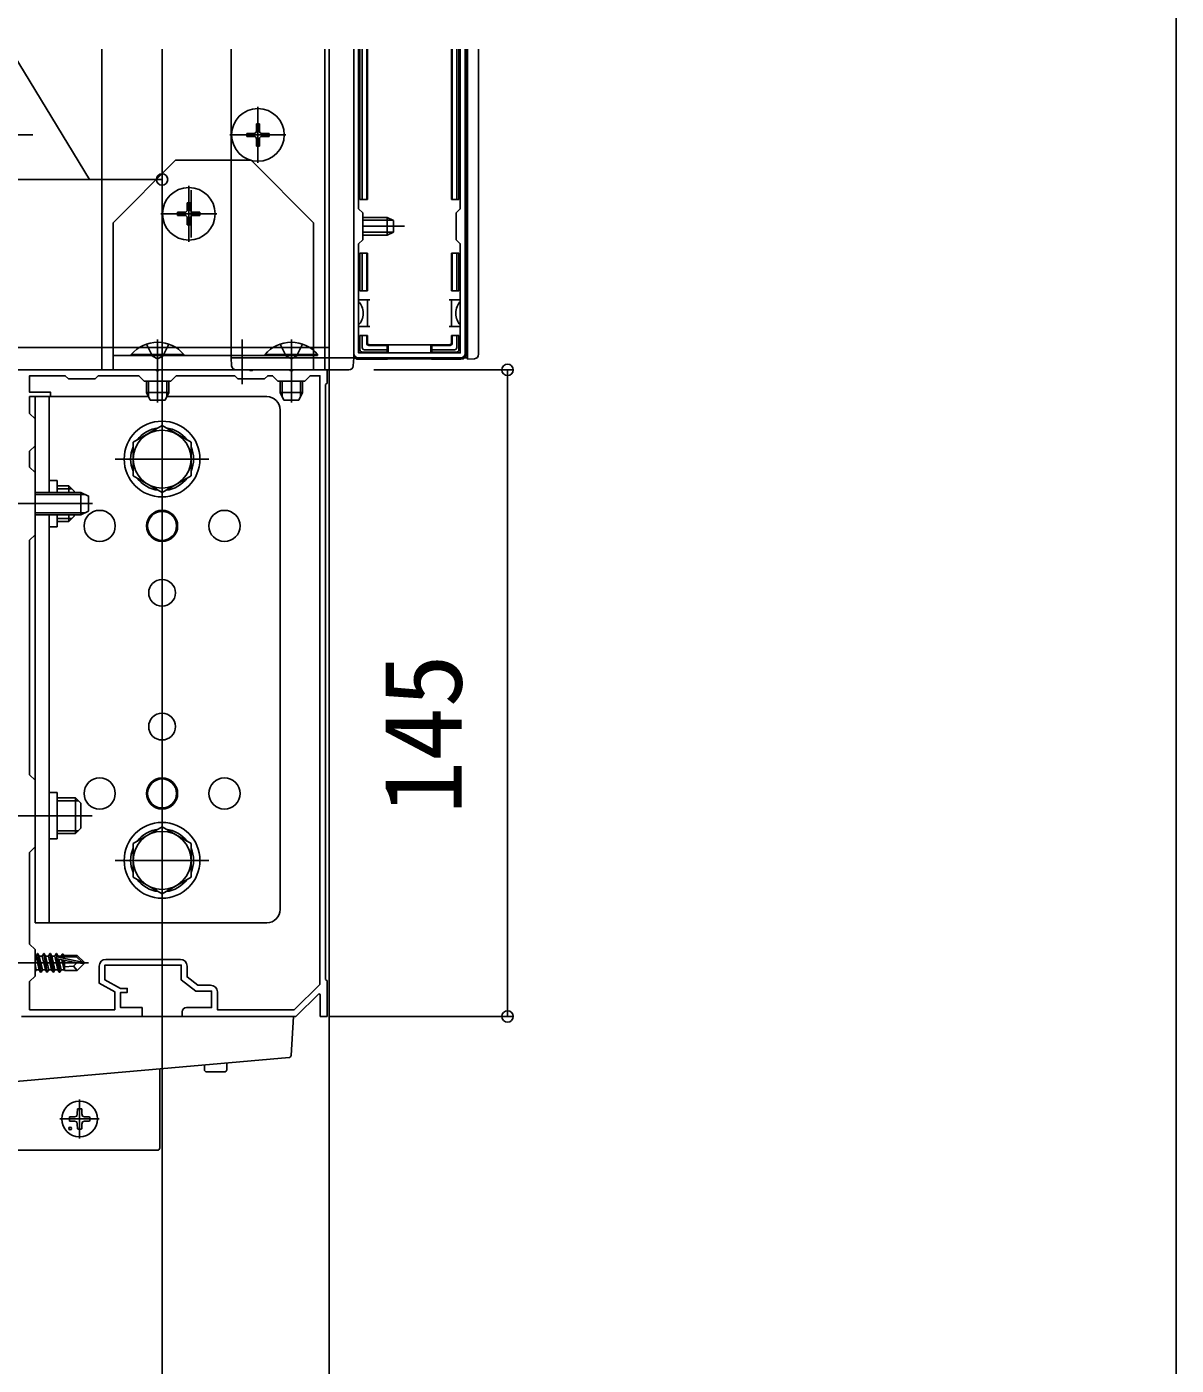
# Model space of a CAD drawing. Units: millimetres, scale not verified. Extents: x -1050 to 1050, y -1570 to 1562.
# Drawn here: x 792.1 to 1050, y 629.8 to 930 of the extents above; entities that cross this region are included whole.
import ezdxf
from ezdxf.enums import TextEntityAlignment as Align

# ---------------------------------------------------------------- set-up
doc = ezdxf.new("R2010")
doc.units = ezdxf.units.MM
doc.header["$LTSCALE"] = 8
for name, color, linetype in [('0-2_YKK_11', 7, 'Continuous'), ('0-3_YKK_12', 2, 'Continuous'), ('0-4_YKK_13', 4, 'Continuous'), ('0-5_YKK_D', 6, 'Continuous'), ('0-6_YKK_ZWAK', 7, 'Continuous')]:
    doc.layers.add(name, color=color, linetype=linetype)
doc.styles.add('ＭＳ ゴシック', font='')
doc.styles.get('ＭＳ ゴシック').set_extended_font_data('MS Gothic')

msp = doc.modelspace()

# ---------------------------------------------------------------- linework, layer by layer
at = {"layer": '0-2_YKK_11'}
for p, q in [((865.5, 924.95), (865.5, 856.7)), ((890.5, 856.7), (890.5, 924.95)), ((866.5, 855.7), (889.5, 855.7)), ((809.9, 720.8), (826.6, 720.8))]:
    msp.add_line(p, q, dxfattribs=at)
for points in [[(866.6, 924.95), (866.6, 889.1), (867.5, 888.2), (867.5, 882.2), (866.6, 881.3), (866.6, 856.8), (889.4, 856.8), (889.4, 881.3), (888.5, 882.2), (888.5, 888.2), (889.4, 889.1), (889.4, 924.95)], [(787.5, 853), (821.042, 853), (821.225, 852.88), (821.775, 852.88), (821.958, 853), (842.042, 853), (842.225, 852.88), (842.775, 852.88), (842.958, 853), (851.042, 853), (851.225, 852.88), (851.775, 852.88), (851.958, 853), (859.5, 853), (859.5, 850), (859.2, 849.7)], [(857.9, 715.143), (857.9, 851.7), (855.7, 851.7), (854.5, 850.5), (848.5, 850.5), (847.3, 851.7), (846.2, 851.7), (845.5, 851), (839.5, 851), (838.8, 851.7), (825.7, 851.7), (824.5, 850.5), (818.5, 850.5), (817.3, 851.7), (808.2, 851.7), (807.5, 851), (801.5, 851), (800.8, 851.7), (792.8, 851.7), (792.8, 848), (797.5, 848), (797.5, 847), (792.8, 847), (792.8, 843.2), (794, 842), (794, 836), (792.8, 834.8), (792.8, 831.2), (794, 830), (794, 816), (792.8, 814.8), (792.8, 762.2), (794, 761), (794, 746), (792.8, 744.8), (792.8, 724.2), (794, 723), (794, 717), (792.8, 715.8), (792.8, 709.5)], [(859.2, 849.7), (859.2, 716.3), (859.5, 716), (859.5, 708), (858, 708), (858, 712.9), (857.632, 713.054), (852.5, 708), (827, 708), (827, 709)], [(828, 710), (833.6, 710), (833.6, 713.7), (830.1, 713.7), (826.8, 716.2), (826.8, 719.5), (809.7, 719.5), (809.7, 716.2), (813.2, 714.3), (814.7, 714.3), (814.7, 713.4), (813.2, 713.4), (813.2, 710), (818, 710), (818, 708), (791.5, 708)], [(792.8, 709.5), (811.9, 709.5), (811.9, 713.527), (808.4, 715.427), (808.4, 719.3)], [(828.1, 719.3), (828.1, 716.846), (830.537, 715), (833.4, 715)], [(834.9, 713.5), (834.9, 709.5), (852.17, 709.5), (857.9, 715.143)]]:
    msp.add_lwpolyline(points, dxfattribs=at)
for centre, radius, start, end in [((866.5, 856.7), 1, 180, 270), ((889.5, 856.7), 1, 270, 0), ((809.9, 719.3), 1.5, 90.00001, 179.99999), ((826.6, 719.3), 1.5, 0.00001, 89.99999), ((833.4, 713.5), 1.5, 0.00001, 89.99999), ((828, 709), 1, 90.00001, 179.99999)]:
    msp.add_arc(centre, radius, start, end, dxfattribs=at)
at = {"layer": '0-3_YKK_12'}
for p, q in [((809, 924.95), (809, 853)), ((822.5, 924.95), (822.5, 458)), ((838, 855.7), (838, 924.95)), ((859, 924.95), (859, 853)), ((860, 924.95), (860, 853)), ((865.5, 855.7), (865.5, 924.95)), ((891, 855.697), (891, 924.95)), ((-481.216, 858), (860, 858)), ((865.5, 855.7), (838, 855.7)), ((891, 855.697), (890.329, 855.697)), ((809, 853), (859, 853)), ((860, 853), (860, 458)), ((833, 833), (812, 833)), ((833, 743), (812, 743))]:
    msp.add_line(p, q, dxfattribs=at)
at = {"layer": '0-4_YKK_13'}
for p, q in [((866.9, 924.95), (866.9, 891.2)), ((867.4, 891.2), (867.4, 924.95)), ((868.4, 924.95), (868.4, 891.2)), ((868.548, 924.95), (868.548, 891.2)), ((887.452, 924.95), (887.452, 891.2)), ((887.6, 924.95), (887.6, 891.2)), ((888.6, 924.95), (888.6, 891.2)), ((889.1, 891.2), (889.1, 924.95)), ((890.8, 856.698), (890.8, 924.95)), ((891, 856.698), (891, 924.95)), ((893.5, 924.95), (893.5, 856.793)), ((844, 899.4), (844, 912)), ((844.35, 908.2), (843.65, 908.2)), ((843.65, 908.2), (843.65, 906.55)), ((844.35, 908.2), (844.35, 906.55)), ((775.5, 905.697), (793.5, 905.697)), ((850.3, 905.7), (837.7, 905.7)), ((841.5, 906.05), (841.5, 905.35)), ((843.15, 906.05), (841.5, 906.05)), ((843.15, 905.35), (841.5, 905.35)), ((843.65, 904.85), (843.65, 903.2)), ((844.35, 904.85), (844.35, 903.2)), ((846.5, 906.05), (844.85, 906.05)), ((846.5, 905.35), (844.85, 905.35)), ((846.5, 906.05), (846.5, 905.35)), ((844.35, 903.2), (843.65, 903.2)), ((825.5, 900), (811.5, 886)), ((842.5, 900), (825.5, 900)), ((842.5, 900), (856.5, 886)), ((828.5, 881.7), (828.5, 894.3)), ((829, 893.3), (829, 882.7)), ((828.85, 890.5), (828.15, 890.5)), ((828.15, 890.5), (828.15, 888.85)), ((828.85, 890.5), (828.85, 888.85)), ((866.9, 891.2), (867.4, 891.2)), ((868.4, 891.2), (867.4, 891.2)), ((868.4, 891.2), (868.548, 891.2)), ((887.6, 891.2), (887.452, 891.2)), ((887.6, 891.2), (888.6, 891.2)), ((888.6, 891.2), (889.1, 891.2)), ((811.5, 853), (811.5, 886)), ((834.8, 888), (822.2, 888)), ((823.7, 888), (834.3, 888)), ((826, 888.35), (826, 887.65)), ((827.65, 888.35), (826, 888.35)), ((827.65, 887.65), (826, 887.65)), ((828.15, 887.15), (828.15, 885.5)), ((828.85, 887.15), (828.85, 885.5)), ((831, 888.35), (829.35, 888.35)), ((831, 887.65), (829.35, 887.65)), ((831, 888.35), (831, 887.65)), ((856.5, 853), (856.5, 886)), ((867.5, 887.2), (873, 887.2)), ((867.5, 886.546), (874.309, 886.546)), ((874.4, 886.5), (873, 887.2)), ((874.4, 883.9), (874.4, 886.5)), ((828.85, 885.5), (828.15, 885.5)), ((867.5, 885.2), (876.9, 885.2)), ((867.5, 883.854), (874.309, 883.854)), ((874.4, 883.9), (873, 883.2)), ((866.9, 879.2), (866.9, 870.7)), ((867.4, 879.2), (866.9, 879.2)), ((868.4, 879.2), (868.4, 870.7)), ((868.4, 879.2), (868.548, 879.2)), ((868.548, 879.2), (868.548, 870.7)), ((887.452, 879.2), (887.452, 870.7)), ((887.6, 879.2), (887.452, 879.2)), ((888.6, 879.2), (887.6, 879.2)), ((888.6, 879.2), (888.6, 870.7)), ((889.1, 879.2), (888.6, 879.2)), ((889.1, 870.7), (889.1, 879.2)), ((866.9, 870.7), (867.4, 870.7)), ((868.4, 870.7), (867.4, 870.7)), ((868.4, 870.7), (868.548, 870.7)), ((887.6, 870.7), (887.452, 870.7)), ((888.6, 870.7), (889.1, 870.7)), ((866.6, 868.7), (867.1, 868.7)), ((869.1, 868.7), (868.6, 868.7)), ((887.4, 868.7), (886.9, 868.7)), ((888.9, 868.7), (889.4, 868.7)), ((867.1, 862.7), (866.6, 862.7)), ((868.6, 862.7), (869.1, 862.7)), ((886.9, 862.7), (887.4, 862.7)), ((889.4, 862.7), (888.9, 862.7)), ((819, 858.783), (820.355, 856.065)), ((821.5, 859.8), (821.5, 849.8)), ((821.5, 859.7), (821.5, 845.7)), ((824, 858.783), (822.645, 856.065)), ((840.5, 859.8), (840.5, 849.8)), ((849, 858.783), (850.355, 856.065)), ((851.5, 859.8), (851.5, 849.8)), ((851.5, 859.7), (851.5, 845.7)), ((854, 858.783), (852.645, 856.065)), ((867.4, 857.993), (867.4, 860.7)), ((867.4, 860.7), (868.4, 860.7)), ((868.4, 860.7), (868.4, 859)), ((868.4, 860.7), (868.548, 860.7)), ((868.548, 860.7), (868.548, 859.148)), ((869.048, 858.648), (873, 858.648)), ((873, 858.5), (873, 858.648)), ((883, 858.648), (873, 858.648)), ((873.2, 858.648), (873.2, 856.8)), ((882.8, 858.648), (882.8, 856.8)), ((886.952, 858.648), (883, 858.648)), ((883, 858.5), (883, 858.648)), ((887.452, 860.7), (887.452, 859.148)), ((887.6, 860.7), (887.452, 860.7)), ((887.6, 860.7), (887.6, 859)), ((888.6, 860.7), (887.6, 860.7)), ((888.6, 860.7), (888.6, 857.993)), ((889.1, 860.7), (888.6, 860.7)), ((889.1, 857.5), (889.1, 860.7)), ((856.5, 856.2), (811.5, 856.2)), ((815.6, 856.448), (815.6, 856.2)), ((815.6, 856.448), (827.4, 856.448)), ((827.4, 856.2), (815.6, 856.2)), ((821.5, 855.456), (820.355, 856.065)), ((821.5, 855.456), (822.645, 856.065)), ((827.4, 856.448), (827.4, 856.2)), ((838.108, 853.939), (838, 855.7)), ((838, 855.7), (865.5, 855.7)), ((845.6, 856.448), (845.6, 856.2)), ((845.6, 856.448), (857.4, 856.448)), ((857.4, 856.2), (845.6, 856.2)), ((851.5, 855.456), (850.355, 856.065)), ((851.5, 855.456), (852.645, 856.065)), ((857.4, 856.448), (857.4, 856.2)), ((865.5, 855.7), (865.392, 853.939)), ((867.4, 857), (873, 857)), ((873, 857.5), (867.893, 857.5)), ((868.9, 858.5), (873, 858.5)), ((873, 858.5), (873, 857.5)), ((873, 857), (873, 857.5)), ((873, 857), (873, 856.8)), ((873, 855.7), (873, 855.4)), ((882.8, 855.7), (882.8, 855.492)), ((887.1, 858.5), (883, 858.5)), ((883, 858.5), (883, 857.5)), ((888.107, 857.5), (883, 857.5)), ((883, 857.5), (883, 857)), ((883, 857), (888.6, 857)), ((883, 857), (883, 856.8)), ((883, 855.7), (883, 855.4)), ((891, 855.4), (891, 856.698)), ((893.5, 856.793), (893.5, 856.494)), ((856.5, 853), (811.5, 853)), ((839.106, 853), (864.394, 853)), ((873, 855.4), (866.498, 855.4)), ((873, 855.4), (873.2, 855.492)), ((883, 855.4), (882.8, 855.492)), ((883, 855.4), (889.502, 855.4)), ((892.561, 855.495), (891, 855.4)), ((819, 850.5), (819, 847.9)), ((819.433, 850.5), (819.433, 846.98)), ((823.567, 850.5), (823.567, 846.98)), ((824, 850.5), (824, 847.9)), ((849, 850.5), (849, 847.9)), ((849.433, 850.5), (849.433, 846.98)), ((853.567, 850.5), (853.567, 846.98)), ((854, 850.5), (854, 847.9)), ((794, 847), (794, 729)), ((819.424, 847), (794, 847)), ((797.2, 847), (797.2, 825.5)), ((819, 847.9), (819.8, 846.2)), ((819, 847.9), (824, 847.9)), ((822.5, 847), (822.5, 842)), ((823.2, 846.2), (824, 847.9)), ((846, 847), (823.576, 847)), ((849, 847.9), (849.8, 846.2)), ((849, 847.9), (854, 847.9)), ((853.2, 846.2), (854, 847.9)), ((819.8, 846.2), (823.2, 846.2)), ((849, 732), (849, 844)), ((849.8, 846.2), (853.2, 846.2)), ((794, 825.5), (804.3, 825.5)), ((799, 828.2), (797.2, 828.2)), ((799, 828.2), (799, 825.5)), ((799, 827), (801.6, 827)), ((802.248, 826.352), (799, 826.352)), ((801.6, 827), (801.6, 825.5)), ((802.8, 825.8), (801.6, 827)), ((802.8, 825.8), (802.8, 825.5)), ((804.3, 825.5), (804.3, 820.5)), ((778.8, 823), (805.3, 823)), ((785.496, 823), (806.913, 823)), ((794, 825.067), (805.22, 825.067)), ((794, 820.933), (805.22, 820.933)), ((794, 820.5), (804.3, 820.5)), ((797.2, 820.5), (797.2, 729)), ((799, 820.5), (799, 817.8)), ((802.248, 819.648), (799, 819.648)), ((801.6, 820.5), (801.6, 819)), ((802.8, 820.2), (801.6, 819)), ((802.8, 820.5), (802.8, 820.2)), ((806, 821.3), (804.3, 820.5)), ((799, 817.8), (797.2, 817.8)), ((801.6, 819), (799, 819)), ((799, 758.2), (797.2, 758.2)), ((799, 758.2), (799, 747.8)), ((799, 757), (803.1, 757)), ((803.1, 757), (803.1, 749)), ((804.3, 755.8), (803.1, 757)), ((803.748, 756.352), (799, 756.352)), ((804.3, 755.8), (804.3, 750.2)), ((780.3, 753), (806.8, 753)), ((799, 747.8), (797.2, 747.8)), ((803.748, 749.648), (799, 749.648)), ((803.1, 749), (799, 749)), ((804.3, 750.2), (803.1, 749)), ((822.5, 729), (822.5, 734)), ((794, 729), (846, 729)), ((794, 721.55), (794.232, 721.55)), ((794.55, 722.1), (794.232, 721.55)), ((794.232, 721.55), (794.932, 718.45)), ((795.25, 717.9), (794.55, 722.1)), ((794.55, 722.1), (794.65, 722.1)), ((794.65, 722.1), (795.35, 717.9)), ((794.968, 721.55), (795.632, 721.55)), ((795.95, 722.1), (795.632, 721.55)), ((795.632, 721.55), (796.332, 718.45)), ((796.65, 717.9), (795.95, 722.1)), ((795.95, 722.1), (796.05, 722.1)), ((796.05, 722.1), (796.75, 717.9)), ((796.368, 721.55), (797.032, 721.55)), ((797.35, 722.1), (797.032, 721.55)), ((797.032, 721.55), (797.732, 718.45)), ((798.05, 717.9), (797.35, 722.1)), ((797.35, 722.1), (797.45, 722.1)), ((797.45, 722.1), (798.15, 717.9)), ((797.768, 721.55), (798.432, 721.55)), ((798.75, 722.1), (798.432, 721.55)), ((798.432, 721.55), (799.132, 718.45)), ((798.878, 721.332), (798.75, 722.1)), ((798.75, 722.1), (798.85, 722.1)), ((798.85, 722.1), (798.969, 721.387)), ((798.877, 721.332), (804.576, 720.15)), ((799.45, 717.9), (798.946, 720.926)), ((798.993, 720.91), (803.378, 720)), ((799.048, 721.4), (803.326, 721.4)), ((799.05, 720.898), (799.55, 717.9)), ((799.168, 721.55), (799.832, 721.55)), ((799.328, 720.84), (799.868, 718.45)), ((800.092, 722), (799.832, 721.55)), ((799.832, 721.55), (799.867, 721.397)), ((800.025, 720.695), (800.532, 718.45)), ((800.092, 722), (800.308, 722)), ((800.092, 722), (800.191, 721.4)), ((800.308, 722), (800.481, 721.7)), ((800.308, 722), (800.424, 721.4)), ((800.317, 720.635), (800.6, 718.917)), ((800.481, 721.7), (803.45, 721.7)), ((800.584, 720.58), (800.6, 720.496)), ((800.6, 721.7), (800.6, 721.4)), ((800.6, 720.576), (800.6, 718.3)), ((803.326, 721.4), (804.576, 720.15)), ((805, 720.15), (803.45, 721.7)), ((785.1, 720), (806, 720)), ((794, 719.635), (794.268, 718.45)), ((794, 717.987), (794.268, 718.45)), ((794.268, 718.45), (794.932, 718.45)), ((795.25, 717.9), (794.932, 718.45)), ((795.25, 717.9), (795.35, 717.9)), ((795.35, 717.9), (795.668, 718.45)), ((795.668, 718.45), (796.332, 718.45)), ((796.65, 717.9), (796.332, 718.45)), ((796.65, 717.9), (796.75, 717.9)), ((796.75, 717.9), (797.068, 718.45)), ((797.068, 718.45), (797.732, 718.45)), ((798.05, 717.9), (797.732, 718.45)), ((798.05, 717.9), (798.15, 717.9)), ((798.15, 717.9), (798.468, 718.45)), ((798.468, 718.45), (799.132, 718.45)), ((799.45, 717.9), (799.132, 718.45)), ((799.45, 717.9), (799.55, 717.9)), ((799.55, 717.9), (799.868, 718.45)), ((799.868, 718.45), (800.532, 718.45)), ((800.6, 718.3), (800.532, 718.45)), ((800.6, 718.3), (803.45, 718.3)), ((802.647, 719.257), (803.45, 718.3)), ((803.378, 720), (805, 720)), ((803.378, 720), (805, 719.85)), ((805, 719.85), (803.45, 718.3)), ((804.576, 720.15), (805, 720.15)), ((805, 719.85), (805, 720.15)), ((791, 708), (851.501, 708)), ((852, 708), (851.464, 699.243)), ((851.501, 708), (852, 708)), ((851.009, 698.775), (784.999, 693)), ((832, 696.049), (832, 697.112)), ((837, 697.549), (837, 696.049)), ((822, 696.237), (822, 678.5)), ((836.5, 695.549), (832.5, 695.549)), ((804, 680.6), (804, 689.4)), ((808.4, 685), (799.6, 685)), ((801.755, 685.5), (802.863, 685.519)), ((801.755, 684.5), (802.863, 684.481)), ((802.863, 685.519), (803.38, 685.62)), ((802.863, 684.481), (803.38, 684.38)), ((803.481, 686.137), (803.38, 685.62)), ((803.5, 687.245), (803.481, 686.137)), ((804.5, 687.245), (804.519, 686.137)), ((804.519, 686.137), (804.62, 685.62)), ((805.137, 685.519), (804.62, 685.62)), ((805.137, 684.481), (804.62, 684.38)), ((806.245, 685.5), (805.137, 685.519)), ((806.245, 684.5), (805.137, 684.481)), ((803.481, 683.863), (803.38, 684.38)), ((803.5, 682.755), (803.481, 683.863)), ((804.5, 682.755), (804.519, 683.863)), ((804.519, 683.863), (804.62, 684.38)), ((821.5, 678), (784.47, 678))]:
    msp.add_line(p, q, dxfattribs=at)
for points in [[(867.5, 883.2), (873, 883.2), (873, 887.2)], [(867.4, 870.7), (867.4, 879.2), (868.4, 879.2)], [(887.6, 879.2), (887.6, 870.7), (888.6, 870.7)], [(868.6, 865.7), (868.6, 868.7), (867.1, 868.7)], [(888.9, 868.7), (887.4, 868.7), (887.4, 865.7)], [(867.1, 862.7), (868.6, 862.7), (868.6, 865.7)], [(887.4, 865.7), (887.4, 862.7), (888.9, 862.7)], [(867.4, 860.7), (866.9, 860.7), (866.9, 857.5)], [(873.2, 855.7), (873.2, 855.492), (882.8, 855.492)], [(804.3, 825.5), (806, 824.7), (806, 821.3)], [(794.65, 722.1), (794.968, 721.55), (795.668, 718.45)], [(796.05, 722.1), (796.368, 721.55), (797.068, 718.45)], [(797.45, 722.1), (797.768, 721.55), (798.468, 718.45)], [(798.85, 722.1), (799.168, 721.55), (799.201, 721.4)], [(803.378, 720), (802.647, 719.257), (800.6, 719.1)]]:
    msp.add_lwpolyline(points, dxfattribs=at)
for points in [[(822.5, 840.506), (816, 836.753), (816, 829.247), (822.5, 825.494), (829, 829.247), (829, 836.753)], [(822.5, 750.506), (816, 746.753), (816, 739.247), (822.5, 735.494), (829, 739.247), (829, 746.753)]]:
    msp.add_lwpolyline(points, close=True, dxfattribs=at)
for centre, radius in [((844, 905.7), 5.9), ((828.5, 888), 5.9), ((822.5, 833), 8.5), ((822.5, 833), 6.5), ((808.5, 818), 3.5), ((822.5, 818), 3.5), ((822.5, 818), 3.25), ((836.5, 818), 3.5), ((822.5, 803), 3), ((822.5, 773), 3), ((808.5, 758), 3.5), ((822.5, 758), 3.5), ((822.5, 758), 3.25), ((836.5, 758), 3.5), ((822.5, 743), 8.5), ((822.5, 743), 6.5), ((804, 685), 4), ((801.879, 682.879), 0.3)]:
    msp.add_circle(centre, radius, dxfattribs=at)
for centre, radius, start, end in [((843.15, 906.55), 0.5, 270, 0), ((844.85, 906.55), 0.5, 180, 270), ((843.15, 904.85), 0.5, 0, 90), ((844.85, 904.85), 0.5, 90, 180), ((866.9, 892.2), 0.3, 90, 270), ((889.1, 892.2), 0.3, 270, 90), ((827.65, 888.85), 0.5, 270, 0), ((829.35, 888.85), 0.5, 180, 270), ((827.65, 887.15), 0.5, 0, 90), ((829.35, 887.15), 0.5, 90, 180), ((866.9, 871.7), 0.3, 90, 270), ((889.1, 871.7), 0.3, 270, 90), ((821.5, 851.5), 7.7, 39.98312, 140.01688), ((851.5, 851.5), 7.7, 39.98312, 140.01688), ((866.9, 859.7), 0.3, 90, 270), ((889.1, 859.7), 0.3, 270, 90), ((867.4, 857.5), 0.5, 180, 180.77436), ((867.4, 857.5), 0.5, 180.77436, 269.22564), ((867.4, 857.5), 0.5, 269.22564, 270), ((888.6, 857.5), 0.5, 270, 270.77436), ((888.6, 857.5), 0.5, 270.77436, 359.22564), ((888.6, 857.5), 0.5, 359.22564, 0), ((892.5, 856.494), 1, 273.5, 0), ((839.106, 854), 1, 183.5, 270), ((864.394, 854), 1, 270, 356.5), ((846, 844), 3, 0, 90), ((822.5, 833), 7.05, 97.21814, 142.78186), ((822.5, 833), 7.05, 37.21814, 82.78186), ((822.5, 833), 7.05, 157.21814, 202.78186), ((822.5, 833), 7.05, 337.21814, 22.78186), ((822.5, 833), 7.05, 217.21814, 262.78186), ((822.5, 833), 7.05, 277.21814, 322.78186), ((822.5, 743), 7.05, 97.21814, 142.78186), ((822.5, 743), 7.05, 37.21814, 82.78186), ((822.5, 743), 7.05, 157.21814, 202.78186), ((822.5, 743), 7.05, 337.21814, 22.78186), ((822.5, 743), 7.05, 217.21814, 262.78186), ((822.5, 743), 7.05, 277.21814, 322.78186), ((846, 732), 3, 270, 0), ((799.048, 721.152), 0.248, 90, 257.19096), ((850.965, 699.273), 0.5, 275, 356.5), ((832.5, 696.049), 0.5, 180, 270), ((836.5, 696.049), 0.5, 270, 0), ((804, 685), 2.3, 167.44414, 192.55586), ((804, 685), 2.3, 77.44414, 102.55586), ((804, 685), 2.3, 347.44414, 12.55586), ((804, 685), 2.3, 257.44414, 282.55586), ((821.5, 678.5), 0.5, 270, 0)]:
    msp.add_arc(centre, radius, start, end, dxfattribs=at)
for centre, major_axis, ratio, start_param, end_param in [((865.6, 865.7), (0, 3), 0.666667, 4.712389, 5.7595865), ((890.4, 865.7), (0, 3), 0.666667, 0.5235988, 1.5707963), ((865.6, 865.7), (0, 3), 0.666667, 3.6651914, 4.712389), ((890.4, 865.7), (0, 3), 0.666667, 1.5707963, 2.6179939), ((868.9, 859), (-0.354, -0.354), 0.999924, 5.4978252, 7.0685454), ((869.048, 859.148), (-0.354, -0.354), 0.999924, 5.4978252, 7.0685454), ((886.952, 859.148), (0.354, -0.354), 0.999924, 5.4978252, 7.0685454), ((887.1, 859), (0.354, -0.354), 0.999924, 5.4978252, 7.0685454), ((866.502, 856.702), (-0.923, -0.923), 0.99628, 6.1921366, 7.06672), ((867.907, 858.007), (-0.363, -0.363), 0.973329, 5.5113023, 7.0550683), ((888.093, 858.007), (-0.363, 0.363), 0.973329, 2.3697096, 3.9134757), ((889.498, 856.702), (0.923, -0.923), 0.99628, 5.4996506, 7.06672)]:
    msp.add_ellipse(centre, major_axis=major_axis, ratio=ratio, start_param=start_param, end_param=end_param, dxfattribs=at)
at = {"layer": '0-5_YKK_D'}
for p, q in [((822.5, 895.697), (790, 895.697)), ((822.5, 863), (822.5, 896.697)), ((870, 853), (901, 853)), ((900, 853), (900, 708)), ((860.2, 708), (901, 708))]:
    msp.add_line(p, q, dxfattribs=at)
msp.add_lwpolyline([(806.25, 895.697), (781.841, 935.697), (715.931, 935.697)], dxfattribs=at)
for centre in [(822.5, 895.697), (900, 853), (900, 708)]:
    msp.add_circle(centre, 1.275, dxfattribs=at)
at = {"layer": '0-6_YKK_ZWAK'}
msp.add_lwpolyline([(-1050, -1570), (1050, -1570), (1050, 1490)], dxfattribs=at)

# ---------------------------------------------------------------- texts
at = {"layer": '0-5_YKK_D', "style": 'ＭＳ ゴシック'}
msp.add_text('145', height=17.6, rotation=90, dxfattribs=at).set_placement((895, 753.364), align=Align.BOTTOM_LEFT)

doc.saveas('drawing.dxf')
